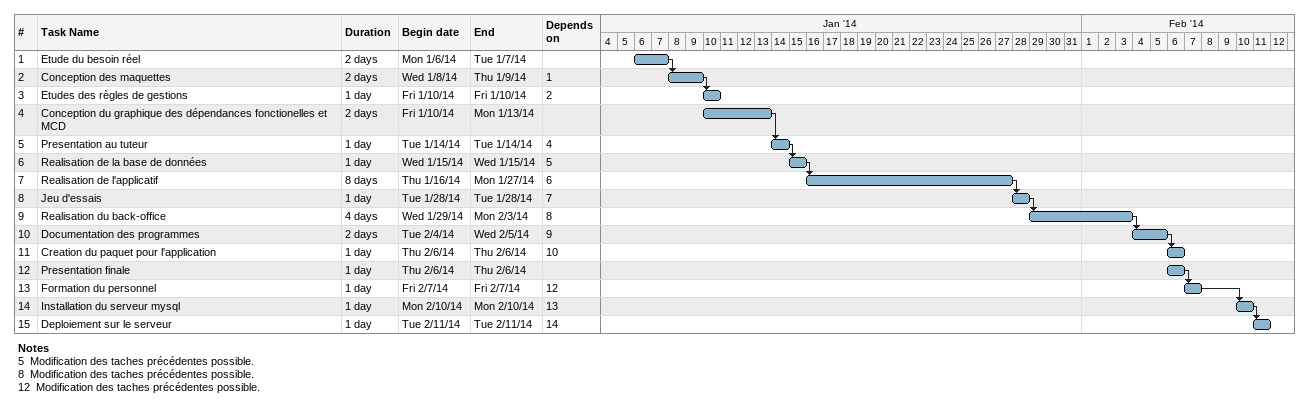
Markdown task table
| ID | Task | Duration | Start | Finish | Predecessors |
|---|---|---|---|---|---|
| 1 | Etude du besoin réel | 2d | 2014-01-06 | 2014-01-07 |  |
| 2 | Conception des maquettes | 2d | 2014-01-08 | 2014-01-09 | 1 |
| 3 | Etudes des règles de gestions | 1d | 2014-01-10 | 2014-01-10 | 2 |
| 4 | Conception du graphique des dépendances fonctionelles et MCD | 2d | 2014-01-10 | 2014-01-13 |  |
| 5 | Presentation au tuteur | 1d | 2014-01-14 | 2014-01-14 | 4 |
| 6 | Realisation de la base de données | 1d | 2014-01-15 | 2014-01-15 | 5 |
| 7 | Realisation de l'applicatif | 8d | 2014-01-16 | 2014-01-27 | 6 |
| 8 | Jeu d'essais | 1d | 2014-01-28 | 2014-01-28 | 7 |
| 9 | Realisation du back-office | 4d | 2014-01-29 | 2014-02-03 | 8 |
| 10 | Documentation des programmes | 2d | 2014-02-04 | 2014-02-05 | 9 |
| 11 | Creation du paquet pour l'application | 1d | 2014-02-06 | 2014-02-06 | 10 |
| 12 | Presentation finale | 1d | 2014-02-06 | 2014-02-06 |  |
| 13 | Formation du personnel | 1d | 2014-02-07 | 2014-02-07 | 12 |
| 14 | Installation du serveur mysql | 1d | 2014-02-10 | 2014-02-10 | 13 |
| 15 | Deploiement sur le serveur | 1d | 2014-02-11 | 2014-02-11 | 14 |

Notes
- 5: Modification des taches précédentes possible.
- 8: Modification des taches précédentes possible.
- 12: Modification des taches précédentes possible.
